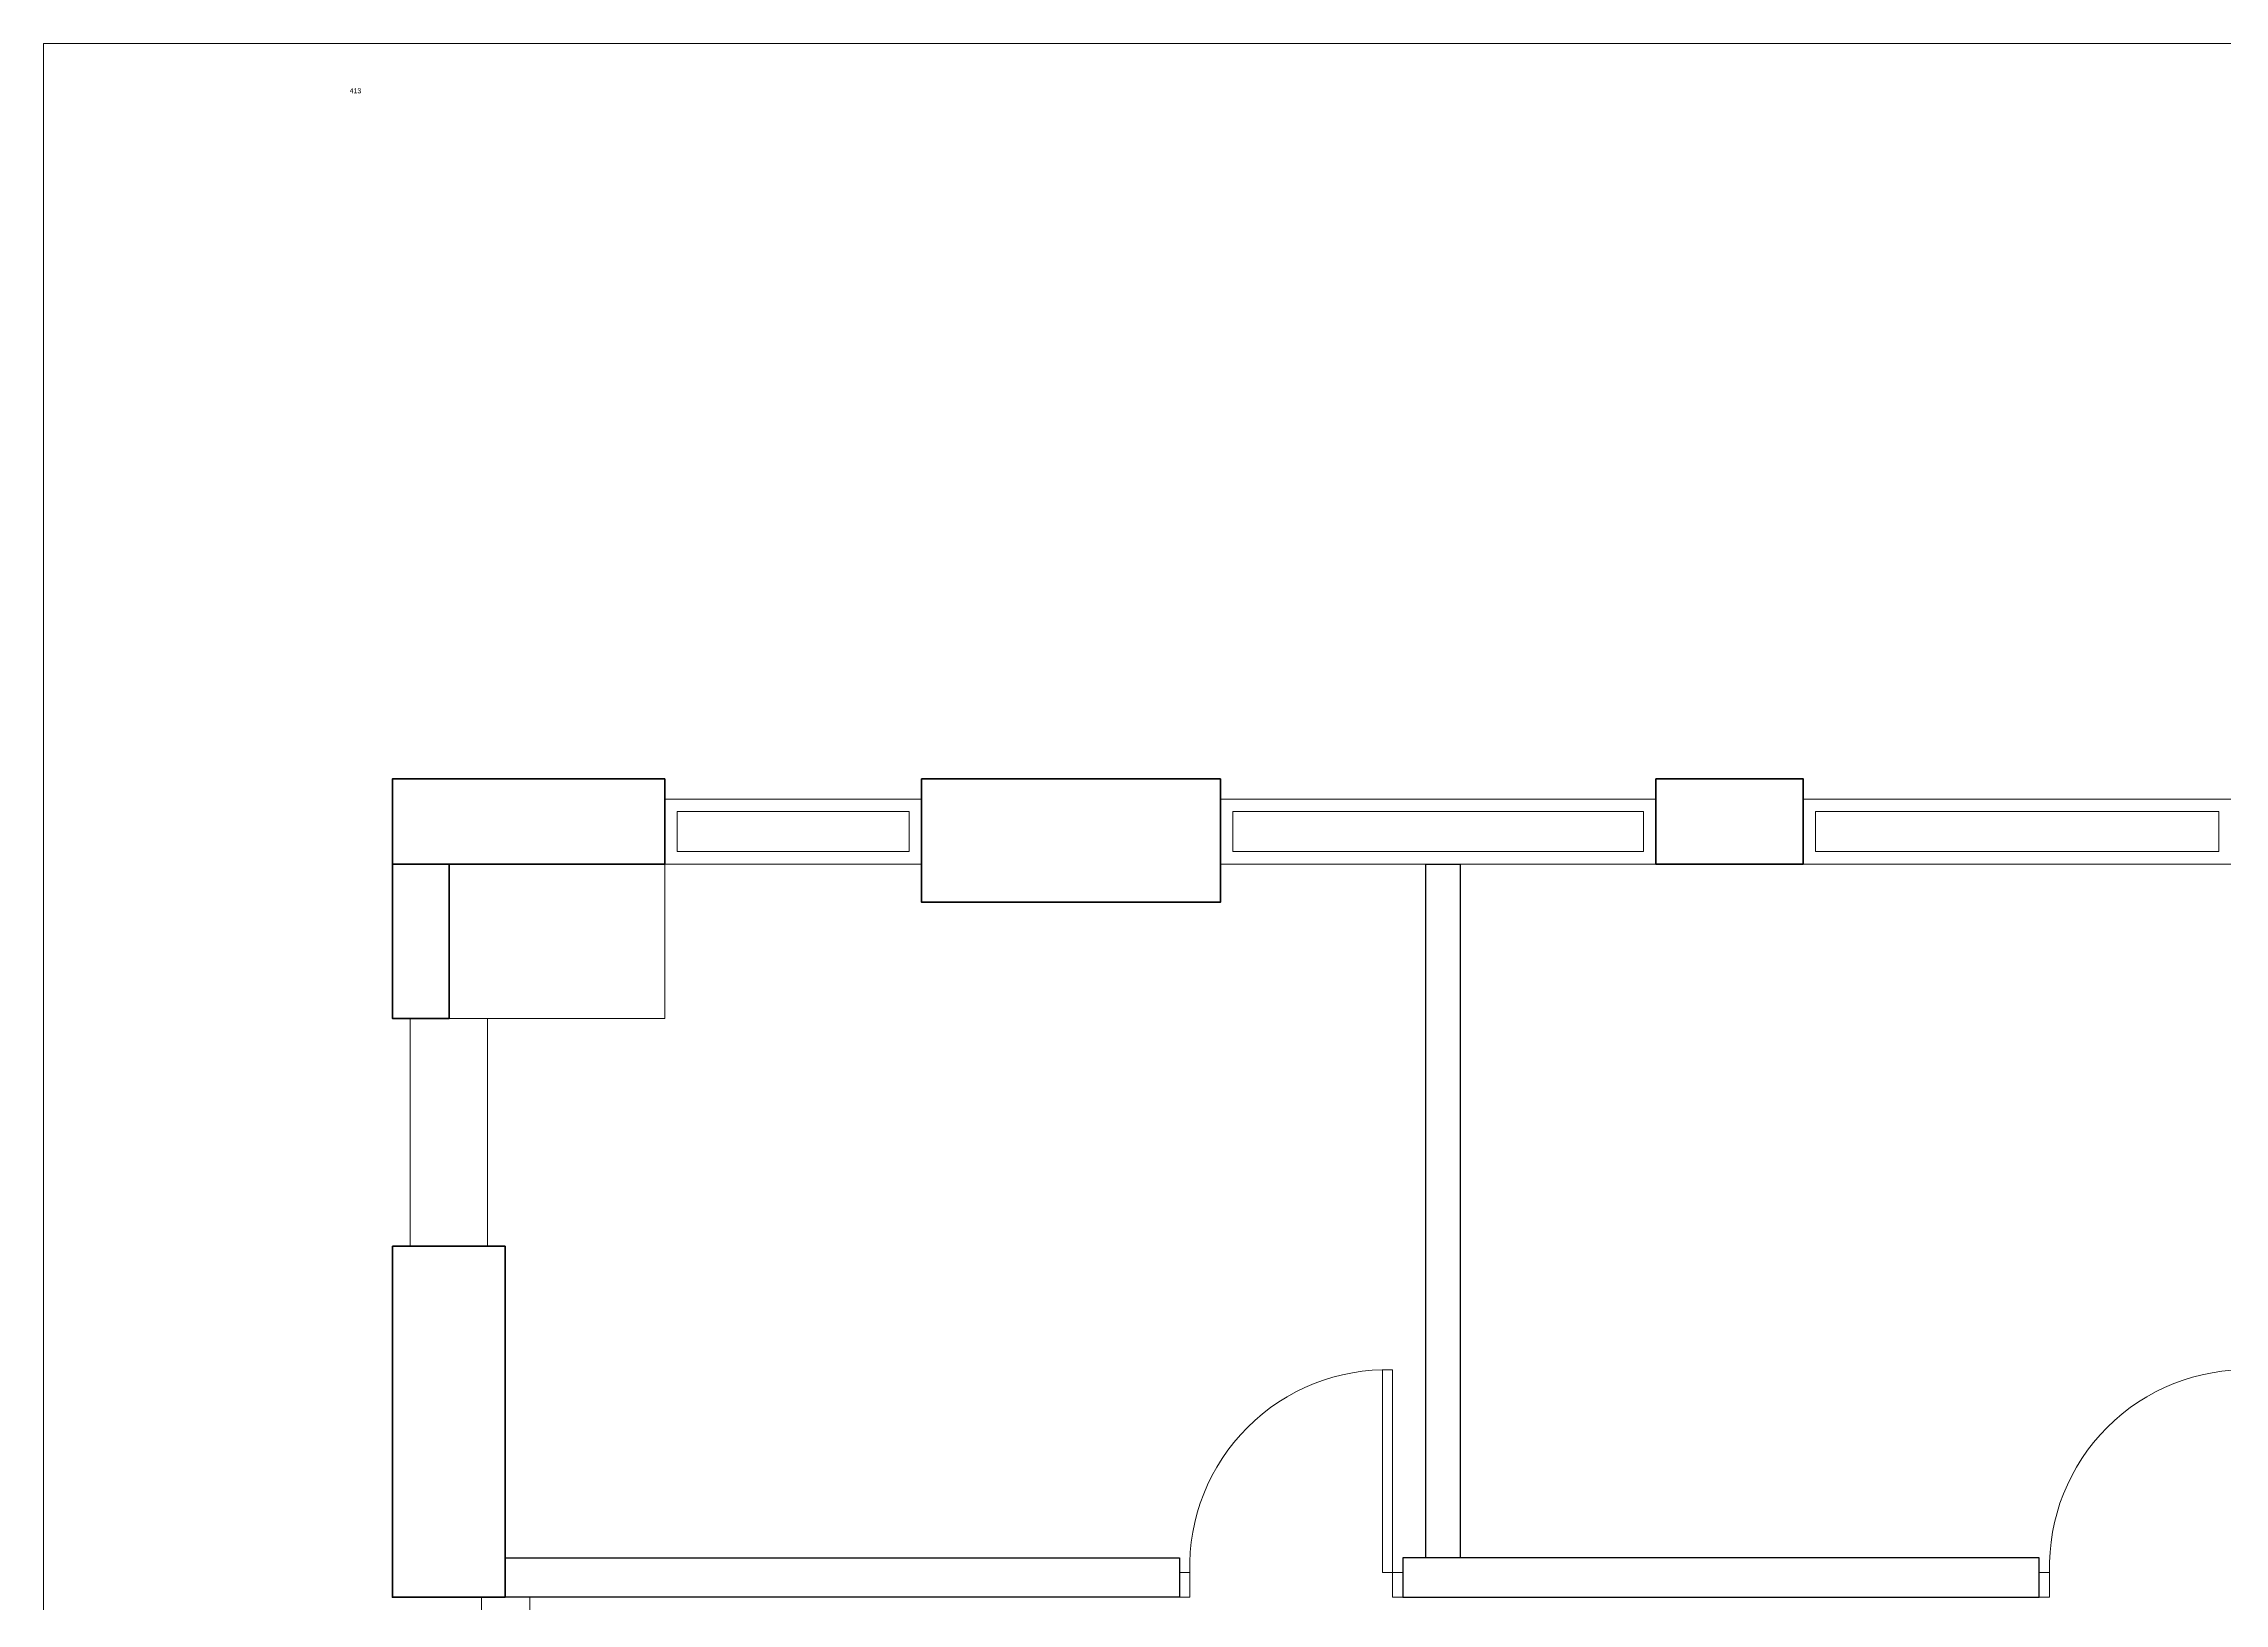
# Model space of a CAD drawing. Header units: millimetres. Extents: x 828494 to 5219521, y -272453 to 431064.
# Drawn here: x 2580187 to 2588972, y 133469 to 139752 of the extents above; entities that cross this region are included whole.
import ezdxf

# ---------------------------------------------------------------- set-up
doc = ezdxf.new("R2010")
doc.units = ezdxf.units.MM
doc.header["$LTSCALE"] = 5
doc.header["$MEASUREMENT"] = 0
for name, color, linetype, lineweight in [('Elevation dark-Mobius', 40, 'Continuous', 18), ('Off-Mobius', 131, 'Continuous', 9), ('Wall 150-Mobius', 50, 'Continuous', 30)]:
    doc.layers.add(name, color=color, linetype=linetype, lineweight=lineweight)
doc.styles.add('mobius1', font='arial.ttf')
picture_1 = doc.add_image_def('image1.png', size_in_pixel=(1226, 539))

# ---------------------------------------------------------------- blocks, each defined once
blk = doc.blocks.new('*U73')
for points in [[(-900, 100), (-858, 100), (-858, 0), (-900, 0)], [(0, 100), (-42, 100), (-42, 0), (0, 0)], [(-42, 0), (-42, -816), (-82, -816), (-82, 0)]]:
    blk.add_lwpolyline(points, close=True)
blk.add_arc((-65.4, -23.4), 793, 178.31234, 271.68766)

msp = doc.modelspace()

# ---------------------------------------------------------------- linework, layer by layer
at = {"color": 240, "lineweight": 50, "true_color": 0xed1f24}
for points in [[(2582689.3, 136789.9), (2581592.1, 136789.9), (2581592.1, 136447.3), (2582689.3, 136447.3)], [(2583723.8, 136789.9), (2584927.5, 136789.9), (2584927.5, 136293.1), (2583723.8, 136293.1)], [(2586681.7, 136789.9), (2587275, 136789.9), (2587275, 136447.3), (2586681.7, 136447.3)], [(2581821.3, 136447.3), (2581592.1, 136447.3), (2581592.1, 135825.2), (2581821.3, 135825.2)], [(2581592.1, 134907.8), (2582046.3, 134907.8), (2582046.3, 133494), (2581592.1, 133494)]]:
    msp.add_lwpolyline(points, close=True, dxfattribs=at)
at = {"layer": 'Elevation dark-Mobius'}
for points in [[(2582689.3, 136708.8), (2583723.8, 136708.8), (2583723.8, 136447.3), (2582689.3, 136447.3)], [(2584927.5, 136708.8), (2586681.7, 136708.8), (2586681.7, 136447.3), (2584927.5, 136447.3)], [(2587275, 136708.8), (2588999.6, 136708.8), (2588999.6, 136447.3), (2587275, 136447.3)], [(2582739.3, 136658.8), (2583673.8, 136658.8), (2583673.8, 136497.3), (2582739.3, 136497.3)], [(2584977.5, 136658.8), (2586631.7, 136658.8), (2586631.7, 136497.3), (2584977.5, 136497.3)], [(2587325, 136658.8), (2588949.6, 136658.8), (2588949.6, 136497.3), (2587325, 136497.3)], [(2582689.3, 135825.2), (2581821.3, 135825.2), (2581821.3, 136447.3), (2582689.3, 136447.3)], [(2581664, 135825.2), (2581975.5, 135825.2), (2581975.5, 134907.8), (2581664, 134907.8)], [(2582146, 133494), (2581951, 133494), (2581951, 131849.7), (2582146, 131849.7)]]:
    msp.add_lwpolyline(points, close=True, dxfattribs=at)
at = {"layer": 'Wall 150-Mobius'}
for points in [[(2585893, 133652.5), (2585754.5, 133652.5), (2585754.5, 136447.3), (2585893, 136447.3)], [(2584762.5, 133494), (2582046.3, 133494), (2582046.3, 133652.5), (2584762.5, 133652.5)], [(2585662.5, 133494), (2588225.6, 133494), (2588225.6, 133652.5), (2585662.5, 133652.5)]]:
    msp.add_lwpolyline(points, close=True, dxfattribs=at)

# ---------------------------------------------------------------- block references
at = {"layer": 'Off-Mobius', "xscale": -1, "rotation": 180}
for p in [(2585662.5, 133594), (2589125.6, 133594)]:
    msp.add_blockref('*U73', p, dxfattribs=at)

# ---------------------------------------------------------------- texts
at = {"layer": 'Elevation dark-Mobius', "insert": (2581420, 139572), "char_height": 20, "attachment_point": 1, "style": 'mobius1'}
msp.add_mtext_dynamic_manual_height_columns('413', width=1913, gutter_width=1, heights=[0], dxfattribs=at)

# ---------------------------------------------------------------- pictures from other files: only their frames are drawn
at = {"layer": 'Elevation dark-Mobius'}
image = msp.add_image(picture_1, insert=(2580187.1, 115186.8), size_in_units=(55875.9, 24565.3), dxfattribs=at)
image.dxf.flags = 7

doc.saveas('drawing.dxf')
